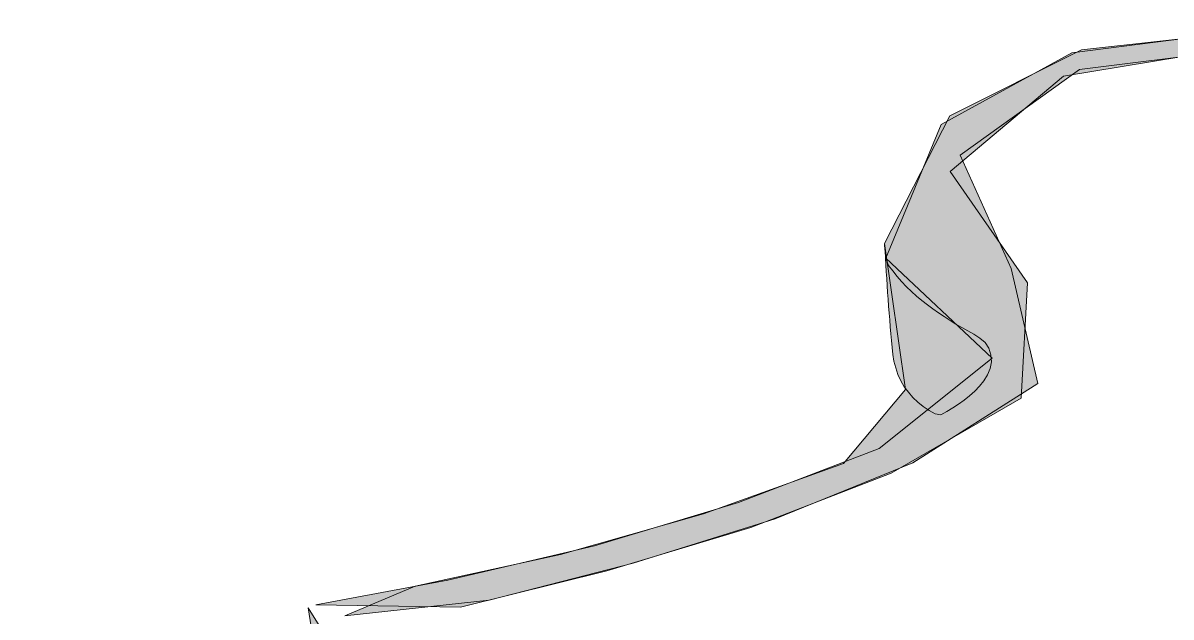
# Model space of a CAD drawing. Extents: x 0 to 1501, y 0 to 1747.
# Drawn here: x 102.74 to 108.75, y 1732.16 to 1735.26 of the extents above; entities that cross this region are included whole.
import ezdxf

# ---------------------------------------------------------------- set-up
doc = ezdxf.new("R2010")
doc.units = 0
doc.layers.get('0').update_dxf_attribs({"lineweight": 0})

msp = doc.modelspace()

# ---------------------------------------------------------------- hatches: boundary and pattern name
at = {"true_color": 0x232323}
h = msp.add_hatch(color=256, dxfattribs=at)
h.dxf.hatch_style = 1
h.paths.add_polyline_path([(114.834, 1734.8115), (115.6026, 1734.8936), (116.3575, 1735.1156), (117.1057, 1735.359), (117.8559, 1735.5951), (118.6328, 1735.7148), (119.3872, 1735.6156), (119.8425, 1734.9801), (120.5281, 1734.6108), (121.3094, 1734.5679), (121.9337, 1734.9724), (121.5872, 1735.6165), (120.9595, 1736.0886), (121.5026, 1736.4013), (122.2701, 1736.5745), (121.6764, 1736.5338), (120.9032, 1736.3913), (120.6832, 1735.9103), (121.3284, 1735.4603), (121.4367, 1734.8197), (120.6829, 1734.6625), (119.9627, 1734.9336), (119.5178, 1735.5776), (118.7905, 1735.8081), (118.0079, 1735.7403), (117.244, 1735.553), (116.4965, 1735.3081), (115.7476, 1735.0668), (114.9903, 1734.8531), (114.2344, 1734.6348), (113.4796, 1734.4124), (112.7253, 1734.1886), (111.9681, 1733.9747), (111.1929, 1733.8543), (110.4223, 1733.9629), (110.3336, 1734.7213), (109.7921, 1735.1703), (109.007, 1735.2069), (108.2281, 1735.1086), (107.5457, 1734.7336), (107.2556, 1734.0347), (107.812, 1733.5112), (107.2199, 1733.0383), (106.486, 1732.7552), (105.7325, 1732.5293), (104.9663, 1732.3505), (104.2755, 1732.2198), (105.0325, 1732.2088), (105.7961, 1732.3983), (106.5492, 1732.6259), (107.2828, 1732.9094), (107.9631, 1733.3012), (107.9955, 1733.9055), (107.5917, 1734.4873), (108.1839, 1734.986), (108.9558, 1735.1128), (109.7411, 1735.0802), (109.9329, 1734.4356), (110.3477, 1733.8335), (111.1191, 1733.7116), (111.8988, 1733.8056), (112.6553, 1734.0219), (113.4071, 1734.2539), (114.1597, 1734.4835), (114.834, 1734.8115)])
h = msp.add_hatch(color=256, dxfattribs=at)
h.dxf.hatch_style = 1
h.paths.add_polyline_path([(114.834, 1734.8115), (115.5934, 1734.8909), (116.3395, 1735.1106), (117.0794, 1735.3504), (117.8201, 1735.5867), (118.5872, 1735.7112), (119.3474, 1735.6529), (119.7964, 1735.0237), (120.4579, 1734.6299), (121.228, 1734.5591), (121.898, 1734.8898), (121.6633, 1735.5547), (121.0357, 1736.0134), (121.3865, 1736.3774), (122.1464, 1736.5435), (121.8047, 1736.5717), (121.0445, 1736.4111), (120.4341, 1736.0376), (120.2073, 1735.3574), (120.822, 1734.8843), (120.5761, 1734.6735), (119.8925, 1735.0052), (119.4535, 1735.6423), (118.7084, 1735.81), (117.9361, 1735.728), (117.1825, 1735.5365), (116.4443, 1735.2918), (115.7033, 1735.0555), (114.9548, 1734.8444), (114.2073, 1734.6293), (113.4612, 1734.4093), (112.7155, 1734.1881), (111.9671, 1733.9766), (111.201, 1733.8558), (110.4364, 1733.9535), (110.3304, 1734.6937), (109.8269, 1735.1661), (109.0512, 1735.2097), (108.2795, 1735.1245), (107.5907, 1734.7792), (107.2493, 1734.11), (107.3579, 1733.3473), (107.0343, 1732.9604), (106.3027, 1732.6969), (105.5545, 1732.4846), (104.7947, 1732.3191), (104.4268, 1732.1634), (105.1812, 1732.2444), (105.9344, 1732.4382), (106.6764, 1732.6712), (107.3965, 1732.9643), (108.0512, 1733.3792), (107.9112, 1733.9807), (107.6445, 1734.5731), (108.2675, 1735.0201), (109.0365, 1735.1166), (109.8113, 1735.0664), (109.9303, 1734.3711), (110.3966, 1733.8133), (111.1628, 1733.7123), (111.9325, 1733.8139), (112.6796, 1734.0301), (113.4227, 1734.2599), (114.1667, 1734.4868), (114.834, 1734.8115)])
at = {"true_color": 0x616161}
h = msp.add_hatch(color=256, dxfattribs=at)
h.dxf.hatch_style = 1
h.paths.add_polyline_path([(107.561, 1733.728), (107.5914, 1733.7083), (107.6222, 1733.6895), (107.6535, 1733.6714), (107.6851, 1733.6536), (107.7165, 1733.6357), (107.7469, 1733.6161), (107.7744, 1733.5927), (107.7948, 1733.563), (107.805, 1733.5285), (107.8075, 1733.4925), (107.801, 1733.457), (107.787, 1733.4236), (107.7679, 1733.393), (107.7453, 1733.3647), (107.7203, 1733.3387), (107.6934, 1733.3145), (107.6652, 1733.2918), (107.6359, 1733.2706), (107.6058, 1733.2506), (107.5749, 1733.2317), (107.5433, 1733.2141), (107.5133, 1733.2201), (107.4815, 1733.2372), (107.4514, 1733.2573), (107.4231, 1733.2799), (107.3971, 1733.3049), (107.3733, 1733.3322), (107.3523, 1733.3616), (107.3342, 1733.3929), (107.3191, 1733.4257), (107.3071, 1733.4599), (107.2983, 1733.4949), (107.2924, 1733.5306), (107.2887, 1733.5666), (107.2853, 1733.6026), (107.282, 1733.6386), (107.2789, 1733.6747), (107.276, 1733.7107), (107.2731, 1733.7468), (107.2703, 1733.7828), (107.2677, 1733.8189), (107.2651, 1733.855), (107.2626, 1733.8911), (107.2602, 1733.9272), (107.2579, 1733.9633), (107.2556, 1733.9994), (107.2535, 1734.0355), (107.2513, 1734.0716), (107.2493, 1734.1077), (107.2491, 1734.1012), (107.2518, 1734.0651), (107.2575, 1734.0294), (107.2704, 1733.9958), (107.2925, 1733.9672), (107.315, 1733.9388), (107.3383, 1733.9112), (107.363, 1733.8848), (107.389, 1733.8596), (107.416, 1733.8356), (107.444, 1733.8127), (107.4727, 1733.7906), (107.5019, 1733.7693), (107.5315, 1733.7485), (107.561, 1733.728)])
at = {"true_color": 0x231f20}
h = msp.add_hatch(color=256, dxfattribs=at)
h.dxf.hatch_style = 1
h.paths.add_polyline_path([(114.364, 1694.745), (114.0051, 1693.8487), (114.168, 1693.1169), (115.152, 1693.2495), (116.1026, 1693.5581), (116.0732, 1693.1696), (115.1048, 1692.9306), (114.1194, 1692.7794), (114.0788, 1692.3224), (115.0704, 1692.2127), (116.0574, 1692.3439), (115.9709, 1692.3874), (114.9737, 1692.3863), (114.3846, 1692.7038), (115.3705, 1692.8615), (116.3291, 1693.1411), (116.9319, 1693.7761), (115.9631, 1693.672), (115.0095, 1693.3725), (114.3868, 1693.7181), (114.6182, 1694.5952), (114.487, 1695.2072), (113.9969, 1696.077), (113.0971, 1696.3625), (112.1206, 1696.1565), (111.1789, 1695.8226), (110.244, 1695.4755), (109.2639, 1695.5077), (108.7349, 1696.3092), (109.3096, 1697.01), (110.2821, 1697.2361), (111.2745, 1697.3527), (112.2643, 1697.4737), (113.1293, 1697.9553), (113.5743, 1698.8188), (112.9196, 1699.5091), (112.0408, 1699.9777), (111.3632, 1700.7031), (110.8702, 1701.4144), (110.5971, 1702.254), (110.3385, 1703.2093), (110.6464, 1704.1424), (111.3511, 1704.8431), (112.2775, 1705.1738), (113.2726, 1705.1267), (114.2557, 1705.1467), (114.8638, 1705.8956), (114.9818, 1706.8841), (114.8304, 1707.8687), (114.3155, 1708.7108), (113.3968, 1709.0608), (112.4188, 1708.9201), (111.6664, 1708.276), (110.8521, 1707.7085), (109.945, 1707.383), (109.3495, 1708.1763), (109.0867, 1709.1327), (108.9767, 1710.126), (108.954, 1711.125), (108.9539, 1711.9481), (108.9748, 1712.9334), (108.8448, 1713.9236), (108.5438, 1714.8746), (107.9861, 1715.6975), (107.1867, 1716.2913), (106.2242, 1716.5145), (105.2564, 1716.3061), (104.5823, 1715.5934), (103.7111, 1715.7559), (103.3361, 1716.6684), (103.272, 1717.663), (103.6324, 1718.5681), (104.5849, 1718.8039), (105.5628, 1718.6074), (106.5321, 1718.7612), (107.2204, 1719.4382), (107.2122, 1720.4284), (106.9995, 1721.4045), (106.7307, 1722.3671), (106.2966, 1723.1998), (106.2857, 1723.9461), (106.0576, 1724.9192), (105.8806, 1725.9028), (105.7701, 1726.8959), (106.0632, 1727.7588), (107.0503, 1727.8145), (108.0094, 1728.0279), (108.6295, 1728.7748), (108.4477, 1729.7405), (107.8628, 1730.5434), (106.9366, 1730.8106), (106.1156, 1730.2879), (105.2868, 1729.7729), (104.8215, 1730.5258), (104.6675, 1731.5133), (104.2357, 1732.2055), (104.3902, 1731.2181), (104.5601, 1730.2331), (104.8028, 1729.2649), (105.6677, 1728.967), (106.48, 1729.5068), (107.3262, 1729.9196), (108.0481, 1729.2715), (108.0723, 1728.4212), (107.1805, 1728.0491), (106.1857, 1728.0329), (105.4743, 1727.432), (105.4372, 1726.437), (105.5737, 1725.4473), (105.7824, 1724.4699), (106.0379, 1723.5037), (106.0757, 1722.5562), (106.3347, 1721.5908), (106.5811, 1720.6225), (106.6988, 1719.6371), (105.8846, 1719.14), (104.9093, 1719.3247), (103.9167, 1719.2736), (103.0946, 1718.7428), (102.7441, 1717.8205), (102.7451, 1716.8223), (103.0382, 1715.8714), (103.6708, 1715.1117), (104.6185, 1714.9923), (105.3303, 1715.6713), (106.2501, 1715.9528), (107.1828, 1715.6501), (107.8762, 1714.9388), (108.2672, 1714.0238), (108.4121, 1713.0363), (108.4349, 1712.0372), (108.4188, 1711.2906), (108.4052, 1710.2914), (108.4852, 1709.2955), (108.6951, 1708.3195), (109.16, 1707.4394), (109.9517, 1706.875), (110.8989, 1707.1385), (111.7584, 1707.6455), (112.4751, 1708.3402), (113.43, 1708.5356), (114.2001, 1707.954), (114.4523, 1706.9943), (114.386, 1706.001), (113.6328, 1705.607), (112.6373, 1705.6862), (111.6486, 1705.5635), (110.7852, 1705.0754), (110.137, 1704.3185), (109.7743, 1703.3988), (109.9076, 1702.4171), (110.3876, 1701.5415), (110.6877, 1700.8751), (111.2119, 1700.0296), (112.0059, 1699.4321), (112.9078, 1699.0065), (112.7395, 1698.1563), (111.833, 1697.7665), (110.8406, 1697.6492), (109.8545, 1697.4882), (108.8883, 1697.2374), (108.2225, 1696.5465), (108.4796, 1695.6022), (109.3439, 1695.1561), (110.3383, 1695.1978), (111.2845, 1695.5133), (112.2235, 1695.854), (113.1898, 1696.0859), (113.808, 1695.343), (114.364, 1694.745)])

# ---------------------------------------------------------------- linework, layer by layer
at = {"true_color": 0x232323}
for points in [[(109.007, 1735.2069), (108.2281, 1735.1086), (107.5457, 1734.7336), (107.2556, 1734.0347), (107.812, 1733.5112), (107.2199, 1733.0383), (106.486, 1732.7552), (105.7325, 1732.5293), (104.9663, 1732.3505), (104.2755, 1732.2198), (105.0325, 1732.2088), (105.7961, 1732.3983), (106.5492, 1732.6259), (107.2828, 1732.9094), (107.9631, 1733.3012), (107.9955, 1733.9055), (107.5917, 1734.4873), (108.1839, 1734.986), (108.9558, 1735.1128)], [(109.0512, 1735.2097), (108.2795, 1735.1245), (107.5907, 1734.7792), (107.2493, 1734.11), (107.3579, 1733.3473), (107.0343, 1732.9604), (106.3027, 1732.6969), (105.5545, 1732.4846), (104.7947, 1732.3191), (104.4268, 1732.1634), (105.1812, 1732.2444), (105.9344, 1732.4382), (106.6764, 1732.6712), (107.3965, 1732.9643), (108.0512, 1733.3792), (107.9112, 1733.9807), (107.6445, 1734.5731), (108.2675, 1735.0201), (109.0365, 1735.1166)]]:
    msp.add_lwpolyline(points, dxfattribs=at)
at = {"true_color": 0x616161}
msp.add_lwpolyline([(107.561, 1733.728), (107.5914, 1733.7083), (107.6222, 1733.6895), (107.6535, 1733.6714), (107.6851, 1733.6536), (107.7165, 1733.6357), (107.7469, 1733.6161), (107.7744, 1733.5927), (107.7948, 1733.563), (107.805, 1733.5285), (107.8075, 1733.4925), (107.801, 1733.457), (107.787, 1733.4236), (107.7679, 1733.393), (107.7453, 1733.3647), (107.7203, 1733.3387), (107.6934, 1733.3145), (107.6652, 1733.2918), (107.6359, 1733.2706), (107.6058, 1733.2506), (107.5749, 1733.2317), (107.5433, 1733.2141), (107.5133, 1733.2201), (107.4815, 1733.2372), (107.4514, 1733.2573), (107.4231, 1733.2799), (107.3971, 1733.3049), (107.3733, 1733.3322), (107.3523, 1733.3616), (107.3342, 1733.3929), (107.3191, 1733.4257), (107.3071, 1733.4599), (107.2983, 1733.4949), (107.2924, 1733.5306), (107.2887, 1733.5666), (107.2853, 1733.6026), (107.282, 1733.6386), (107.2789, 1733.6747), (107.276, 1733.7107), (107.2731, 1733.7468), (107.2703, 1733.7828), (107.2677, 1733.8189), (107.2651, 1733.855), (107.2626, 1733.8911), (107.2602, 1733.9272), (107.2579, 1733.9633), (107.2556, 1733.9994), (107.2535, 1734.0355), (107.2513, 1734.0716), (107.2493, 1734.1077), (107.2491, 1734.1012), (107.2518, 1734.0651), (107.2575, 1734.0294), (107.2704, 1733.9958), (107.2925, 1733.9672), (107.315, 1733.9388), (107.3383, 1733.9112), (107.363, 1733.8848), (107.389, 1733.8596), (107.416, 1733.8356), (107.444, 1733.8127), (107.4727, 1733.7906), (107.5019, 1733.7693), (107.5315, 1733.7485), (107.561, 1733.728), (107.561, 1733.728)], dxfattribs=at)
at = {"true_color": 0x231f20}
msp.add_lwpolyline([(108.0094, 1728.0279), (108.6295, 1728.7748), (108.4477, 1729.7405), (107.8628, 1730.5434), (106.9366, 1730.8106), (106.1156, 1730.2879), (105.2868, 1729.7729), (104.8215, 1730.5258), (104.6675, 1731.5133), (104.2357, 1732.2055), (104.3902, 1731.2181), (104.5601, 1730.2331), (104.8028, 1729.2649), (105.6677, 1728.967), (106.48, 1729.5068), (107.3262, 1729.9196), (108.0481, 1729.2715), (108.0723, 1728.4212), (107.1805, 1728.0491)], dxfattribs=at)

doc.saveas('drawing.dxf')
